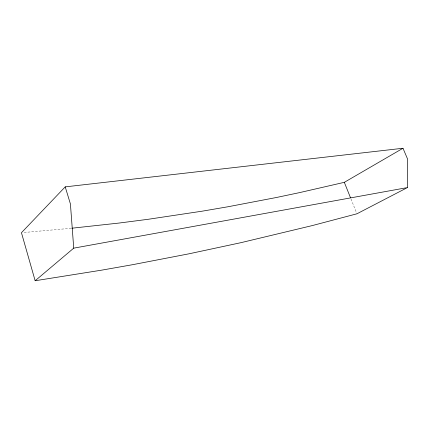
<?xml version="1.0" encoding="UTF-8"?>
<svg xmlns="http://www.w3.org/2000/svg" width="429" height="429" viewBox="0 0 429 429"><rect width="100%" height="100%" fill="white"/><g stroke="black" fill="none" stroke-linecap="round" stroke-linejoin="round"><path stroke-width="0.32" stroke-dasharray="2.15 1.61" d="M71.235 228.271L22.78 232.604M350.997 198.992L356.676 213.181"/><path stroke-width="0.64" d="M407.416 187.58L407.55 158.998L402.987 148.257L65.219 186.872L21.45 232.716L35.151 280.743L101.888 270.114L132.384 264.731L188.916 253.823L240.76 242.712L312.237 225.59L356.923 213.798L407.416 187.58L73.734 248.15L35.151 280.743M71.9 228.207L119.085 223.048L148.15 219.294L202.397 211.143L227.912 206.773L276.399 197.501L299.587 192.61L344.331 182.33L402.987 148.257M344.331 182.33L350.504 197.758M65.219 186.872L70.42 203.947L73.734 248.15"/></g></svg>
